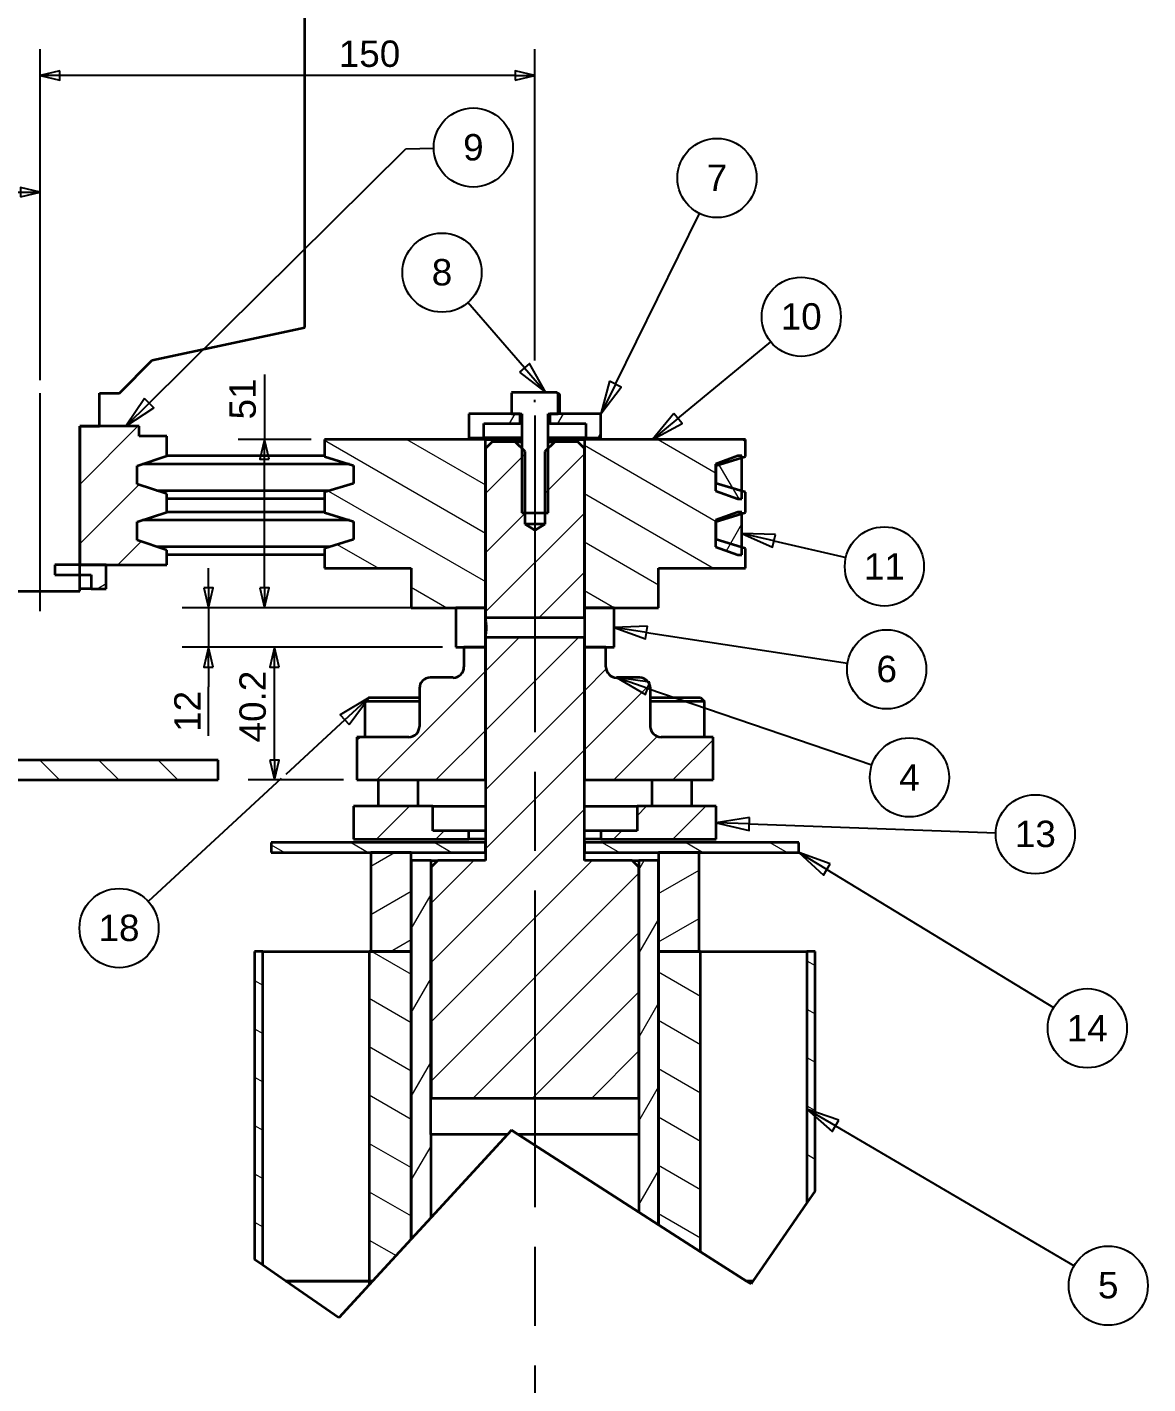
# Paper-space layout 'Brush Roller' of a CAD drawing. Header units: millimetres. Extents: x -9 to 421, y -10 to 297.
# Drawn here: x 172.2 to 257.2, y 138.4 to 241.3 of the extents above; entities that cross this region are included whole.
import ezdxf

# ---------------------------------------------------------------- set-up
doc = ezdxf.new("R2010")
doc.units = ezdxf.units.MM
doc.linetypes.add('ACAD_ISO08W100', pattern=[36, 24, -3, 6, -3])
for name, color, linetype, lineweight in [('Break Lines', 255, 'Continuous', 50), ('Centerline', 255, 'ACAD_ISO08W100', 25), ('Dimensions', 5, 'Continuous', 25), ('Hatch', 7, 'Continuous', 25), ('Leader Lines', 5, 'Continuous', 25), ('Visible Edges', 255, 'Continuous', 50)]:
    doc.layers.add(name, color=color, linetype=linetype, lineweight=lineweight)
doc.styles.add('Text Style29', font='ARIAL.TTF')
doc.styles.add('Text Style5', font='ARIAL.TTF')
pattern_1 = [(225, (-4.1455, -5.1767), (2.245064, -2.245064), [])]
pattern_2 = [(150, (-4.1455, -5.1767), (-1.5875, -2.74963), [])]
pattern_3 = [(210, (-4.1455, -5.1767), (1.5875, -2.74963), [])]
pattern_4 = [(240, (-4.1455, -5.1767), (2.74963, -1.5875), [])]

# ---------------------------------------------------------------- blocks, each defined once
blk = doc.blocks.new('2dTransSymbol1')
at = {"color": 179}
for points in [[(195.46, 197.94), (195.11, 199.44), (194.76, 197.94), (195.46, 197.94)], [(194.76, 190.89), (195.11, 189.39), (195.46, 190.89), (194.76, 190.89)]]:
    blk.add_solid(points, dxfattribs=at)
at = {"layer": 'Dimensions', "color": 179, "linetype": 'Continuous', "lineweight": 25, "true_color": 0x262659}
for p, q in [((207.85, 199.44), (193.11, 199.44)), ((195.11, 199.44), (194.76, 197.94)), ((195.11, 197.94), (195.11, 199.44)), ((195.46, 197.94), (195.11, 199.44)), ((194.76, 197.94), (195.46, 197.94)), ((195.11, 190.89), (195.11, 197.94)), ((194.76, 190.89), (195.11, 189.39)), ((195.46, 190.89), (194.76, 190.89)), ((195.11, 190.89), (195.11, 189.39)), ((195.11, 189.39), (195.46, 190.89)), ((200.35, 189.39), (193.11, 189.39))]:
    blk.add_line(p, q, dxfattribs=at)
for points in [[(195.46, 197.94), (195.11, 199.44), (194.76, 197.94), (195.46, 197.94)], [(194.76, 190.89), (195.11, 189.39), (195.46, 190.89), (194.76, 190.89)]]:
    blk.add_lwpolyline(points, dxfattribs=at)
at = {"layer": 'Dimensions', "color": 18, "linetype": 'Continuous', "lineweight": 25, "true_color": 0x000000, "insert": (194.48, 192.23), "char_height": 2, "attachment_point": 7, "rotation": 90, "style": 'Text Style5'}
blk.add_mtext('40.2', dxfattribs=at)
blk = doc.blocks.new('2dTransSymbol2')
at = {"color": 179}
for points in [[(189.76, 203.94), (190.11, 202.44), (190.46, 203.94), (189.76, 203.94)], [(190.46, 197.94), (190.11, 199.44), (189.76, 197.94), (190.46, 197.94)]]:
    blk.add_solid(points, dxfattribs=at)
at = {"layer": 'Dimensions', "color": 179, "linetype": 'Continuous', "lineweight": 25, "true_color": 0x262659}
for p, q in [((190.11, 203.94), (190.11, 205.44)), ((189.76, 203.94), (190.11, 202.44)), ((190.46, 203.94), (189.76, 203.94)), ((190.11, 203.94), (190.11, 202.44)), ((190.11, 202.44), (190.46, 203.94)), ((207.85, 202.44), (188.11, 202.44)), ((190.11, 202.44), (190.11, 199.44)), ((207.85, 199.44), (188.11, 199.44)), ((190.11, 199.44), (189.76, 197.94)), ((190.11, 197.94), (190.11, 199.44)), ((190.46, 197.94), (190.11, 199.44)), ((189.76, 197.94), (190.46, 197.94)), ((190.11, 197.94), (190.11, 196.44)), ((190.11, 192.73), (190.11, 196.44))]:
    blk.add_line(p, q, dxfattribs=at)
for points in [[(189.76, 203.94), (190.11, 202.44), (190.46, 203.94), (189.76, 203.94)], [(190.46, 197.94), (190.11, 199.44), (189.76, 197.94), (190.46, 197.94)]]:
    blk.add_lwpolyline(points, dxfattribs=at)
at = {"layer": 'Dimensions', "color": 18, "linetype": 'Continuous', "lineweight": 25, "true_color": 0x000000, "insert": (189.51, 193.03), "char_height": 2, "attachment_point": 7, "rotation": 90, "style": 'Text Style5'}
blk.add_mtext('12', dxfattribs=at)
blk = doc.blocks.new('2dTransSymbol3')
at = {"color": 179}
for points in [[(194.7, 213.69), (194.35, 215.19), (194, 213.69), (194.7, 213.69)], [(194, 203.94), (194.35, 202.44), (194.7, 203.94), (194, 203.94)]]:
    blk.add_solid(points, dxfattribs=at)
at = {"layer": 'Dimensions', "color": 179, "linetype": 'Continuous', "lineweight": 25, "true_color": 0x262659}
for p, q in [((194.35, 220.12), (194.35, 215.19)), ((197.89, 215.19), (192.35, 215.19)), ((194.35, 215.19), (194, 213.69)), ((194.35, 213.69), (194.35, 215.19)), ((194.7, 213.69), (194.35, 215.19)), ((194, 213.69), (194.7, 213.69)), ((194.35, 203.94), (194.35, 213.69)), ((194, 203.94), (194.35, 202.44)), ((194.7, 203.94), (194, 203.94)), ((194.35, 203.94), (194.35, 202.44)), ((194.35, 202.44), (194.7, 203.94)), ((204.47, 202.44), (192.35, 202.44))]:
    blk.add_line(p, q, dxfattribs=at)
for points in [[(194.7, 213.69), (194.35, 215.19), (194, 213.69), (194.7, 213.69)], [(194, 203.94), (194.35, 202.44), (194.7, 203.94), (194, 203.94)]]:
    blk.add_lwpolyline(points, dxfattribs=at)
at = {"layer": 'Dimensions', "color": 18, "linetype": 'Continuous', "lineweight": 25, "true_color": 0x000000, "insert": (193.72, 216.71), "char_height": 2, "attachment_point": 7, "rotation": 90, "style": 'Text Style5'}
blk.add_mtext('51', dxfattribs=at)
blk = doc.blocks.new('2dCenterLine1')
at = {"layer": 'Centerline', "lineweight": 25}
blk.add_line((177.35, 202.19), (177.35, 218.69), dxfattribs=at)
blk = doc.blocks.new('2dTransSymbol7')
at = {"color": 179}
for points in [[(156.35, 234.28), (154.85, 233.93), (156.35, 233.58), (156.35, 234.28)], [(175.85, 233.58), (177.35, 233.93), (175.85, 234.28), (175.85, 233.58)]]:
    blk.add_solid(points, dxfattribs=at)
at = {"layer": 'Dimensions', "color": 179, "linetype": 'Continuous', "lineweight": 25, "true_color": 0x262659}
for p, q in [((177.35, 219.69), (177.35, 235.93)), ((156.35, 234.28), (154.85, 233.93)), ((156.35, 233.93), (154.85, 233.93)), ((154.85, 233.93), (156.35, 233.58)), ((156.35, 233.58), (156.35, 234.28)), ((156.35, 233.93), (175.85, 233.93)), ((177.35, 233.93), (175.85, 234.28)), ((175.85, 234.28), (175.85, 233.58)), ((175.85, 233.93), (177.35, 233.93)), ((175.85, 233.58), (177.35, 233.93))]:
    blk.add_line(p, q, dxfattribs=at)
for points in [[(156.35, 234.28), (154.85, 233.93), (156.35, 233.58), (156.35, 234.28)], [(175.85, 233.58), (177.35, 233.93), (175.85, 234.28), (175.85, 233.58)]]:
    blk.add_lwpolyline(points, dxfattribs=at)
at = {"layer": 'Dimensions', "linetype": 'Continuous', "lineweight": 25, "insert": (167.59, 234.56), "char_height": 2, "attachment_point": 7, "style": 'Text Style5'}
blk.add_mtext('90', dxfattribs=at)
blk = doc.blocks.new('2dCenterLine2')
at = {"layer": 'Centerline', "lineweight": 25}
blk.add_line((214.85, 217.01), (214.85, 52.09), dxfattribs=at)
blk = doc.blocks.new('2dTransSymbol8')
at = {"color": 179}
for points in [[(178.85, 243.12), (177.35, 242.77), (178.85, 242.42), (178.85, 243.12)], [(213.35, 242.42), (214.85, 242.77), (213.35, 243.12), (213.35, 242.42)]]:
    blk.add_solid(points, dxfattribs=at)
at = {"layer": 'Dimensions', "color": 179, "linetype": 'Continuous', "lineweight": 25, "true_color": 0x262659}
for p, q in [((177.35, 219.69), (177.35, 244.77)), ((214.85, 221.18), (214.85, 244.77)), ((178.85, 243.12), (177.35, 242.77)), ((178.85, 242.77), (177.35, 242.77)), ((177.35, 242.77), (178.85, 242.42)), ((178.85, 242.42), (178.85, 243.12)), ((213.35, 242.77), (178.85, 242.77)), ((214.85, 242.77), (213.35, 243.12)), ((213.35, 243.12), (213.35, 242.42)), ((213.35, 242.77), (214.85, 242.77)), ((213.35, 242.42), (214.85, 242.77)), ((214.85, 218.01), (214.85, 218.19))]:
    blk.add_line(p, q, dxfattribs=at)
for points in [[(178.85, 243.12), (177.35, 242.77), (178.85, 242.42), (178.85, 243.12)], [(213.35, 242.42), (214.85, 242.77), (213.35, 243.12), (213.35, 242.42)]]:
    blk.add_lwpolyline(points, dxfattribs=at)
at = {"layer": 'Dimensions', "color": 18, "linetype": 'Continuous', "lineweight": 25, "true_color": 0x000000, "insert": (199.98, 243.4), "char_height": 2, "attachment_point": 7, "style": 'Text Style5'}
blk.add_mtext('150', dxfattribs=at)
blk = doc.blocks.new('2dTransSymbol16')
at = {"color": 179}
blk.add_solid([(185.26, 218.3), (183.83, 216.19), (185.96, 217.59), (185.26, 218.3)], dxfattribs=at)
at = {"layer": 'Leader Lines', "color": 179, "linetype": 'Continuous', "lineweight": 25, "true_color": 0x262659}
for p, q in [((185.61, 217.95), (205.06, 237.22)), ((205.06, 237.22), (207.19, 237.26)), ((185.26, 218.3), (183.83, 216.19)), ((185.96, 217.59), (185.26, 218.3)), ((185.61, 217.95), (183.83, 216.19)), ((183.83, 216.19), (185.96, 217.59))]:
    blk.add_line(p, q, dxfattribs=at)
blk.add_lwpolyline([(185.26, 218.3), (183.83, 216.19), (185.96, 217.59), (185.26, 218.3)], dxfattribs=at)
blk.add_circle((210.18, 237.32), 3, dxfattribs=at)
at = {"layer": 'Leader Lines', "color": 18, "linetype": 'Continuous', "lineweight": 25, "true_color": 0x000000, "insert": (209.41, 236.31), "char_height": 2, "attachment_point": 7, "style": 'Text Style29'}
blk.add_mtext('9', dxfattribs=at)
blk = doc.blocks.new('2dTransSymbol17')
at = {"color": 179}
blk.add_solid([(220.5, 219.6), (219.85, 217.14), (221.4, 219.16), (220.5, 219.6)], dxfattribs=at)
at = {"layer": 'Leader Lines', "color": 179, "linetype": 'Continuous', "lineweight": 25, "true_color": 0x262659}
for p, q in [((220.95, 219.38), (227.33, 232.33)), ((220.5, 219.6), (219.85, 217.14)), ((220.95, 219.38), (219.85, 217.14)), ((219.85, 217.14), (221.4, 219.16)), ((221.4, 219.16), (220.5, 219.6))]:
    blk.add_line(p, q, dxfattribs=at)
blk.add_lwpolyline([(220.5, 219.6), (219.85, 217.14), (221.4, 219.16), (220.5, 219.6)], dxfattribs=at)
blk.add_circle((228.65, 235.01), 3, dxfattribs=at)
at = {"layer": 'Leader Lines', "color": 18, "linetype": 'Continuous', "lineweight": 25, "true_color": 0x000000, "insert": (227.88, 234.03), "char_height": 2, "attachment_point": 7, "style": 'Text Style29'}
blk.add_mtext('7', dxfattribs=at)
blk = doc.blocks.new('2dTransSymbol18')
at = {"color": 179}
blk.add_solid([(225.38, 217.17), (223.77, 215.19), (226.01, 216.39), (225.38, 217.17)], dxfattribs=at)
at = {"layer": 'Leader Lines', "color": 179, "linetype": 'Continuous', "lineweight": 25, "true_color": 0x262659}
for p, q in [((225.69, 216.78), (232.72, 222.58)), ((225.38, 217.17), (223.77, 215.19)), ((226.01, 216.39), (225.38, 217.17)), ((225.69, 216.78), (223.77, 215.19)), ((223.77, 215.19), (226.01, 216.39))]:
    blk.add_line(p, q, dxfattribs=at)
blk.add_lwpolyline([(225.38, 217.17), (223.77, 215.19), (226.01, 216.39), (225.38, 217.17)], dxfattribs=at)
blk.add_circle((235.04, 224.49), 3, dxfattribs=at)
at = {"layer": 'Leader Lines', "linetype": 'Continuous', "lineweight": 25, "insert": (233.48, 223.49), "char_height": 2, "attachment_point": 7, "style": 'Text Style29'}
blk.add_mtext('10', dxfattribs=at)
blk = doc.blocks.new('2dTransSymbol19')
at = {"color": 179}
blk.add_solid([(213.68, 220.3), (215.69, 218.74), (214.44, 220.96), (213.68, 220.3)], dxfattribs=at)
at = {"layer": 'Leader Lines', "color": 179, "linetype": 'Continuous', "lineweight": 25, "true_color": 0x262659}
for p, q in [((214.06, 220.63), (209.77, 225.58)), ((214.44, 220.96), (213.68, 220.3)), ((213.68, 220.3), (215.69, 218.74)), ((214.06, 220.63), (215.69, 218.74)), ((215.69, 218.74), (214.44, 220.96))]:
    blk.add_line(p, q, dxfattribs=at)
blk.add_lwpolyline([(213.68, 220.3), (215.69, 218.74), (214.44, 220.96), (213.68, 220.3)], dxfattribs=at)
blk.add_circle((207.81, 227.84), 3, dxfattribs=at)
at = {"layer": 'Leader Lines', "linetype": 'Continuous', "lineweight": 25, "insert": (207.03, 226.84), "char_height": 2, "attachment_point": 7, "style": 'Text Style29'}
blk.add_mtext('8', dxfattribs=at)
blk = doc.blocks.new('2dTransSymbol20')
at = {"color": 179}
blk.add_solid([(233.08, 207.99), (230.53, 208.06), (232.86, 207.02), (233.08, 207.99)], dxfattribs=at)
at = {"layer": 'Leader Lines', "color": 179, "linetype": 'Continuous', "lineweight": 25, "true_color": 0x262659}
for p, q in [((232.97, 207.5), (230.53, 208.06)), ((233.08, 207.99), (230.53, 208.06)), ((230.53, 208.06), (232.86, 207.02)), ((232.86, 207.02), (233.08, 207.99)), ((232.97, 207.5), (238.43, 206.25))]:
    blk.add_line(p, q, dxfattribs=at)
blk.add_lwpolyline([(233.08, 207.99), (230.53, 208.06), (232.86, 207.02), (233.08, 207.99)], dxfattribs=at)
blk.add_circle((241.34, 205.57), 3, dxfattribs=at)
at = {"layer": 'Leader Lines', "linetype": 'Continuous', "lineweight": 25, "insert": (239.79, 204.57), "char_height": 2, "attachment_point": 7, "style": 'Text Style29'}
blk.add_mtext('11', dxfattribs=at)
blk = doc.blocks.new('2dTransSymbol21')
at = {"color": 179}
blk.add_solid([(223.56, 196.81), (221.03, 197.14), (223.24, 195.86), (223.56, 196.81)], dxfattribs=at)
at = {"layer": 'Leader Lines', "color": 179, "linetype": 'Continuous', "lineweight": 25, "true_color": 0x262659}
for p, q in [((223.4, 196.33), (221.03, 197.14)), ((223.56, 196.81), (221.03, 197.14)), ((221.03, 197.14), (223.24, 195.86)), ((223.24, 195.86), (223.56, 196.81)), ((223.4, 196.33), (240.4, 190.54))]:
    blk.add_line(p, q, dxfattribs=at)
blk.add_lwpolyline([(223.56, 196.81), (221.03, 197.14), (223.24, 195.86), (223.56, 196.81)], dxfattribs=at)
blk.add_circle((243.24, 189.58), 3, dxfattribs=at)
at = {"layer": 'Leader Lines', "color": 18, "linetype": 'Continuous', "lineweight": 25, "true_color": 0x000000, "insert": (242.46, 188.58), "char_height": 2, "attachment_point": 7, "style": 'Text Style29'}
blk.add_mtext('4', dxfattribs=at)
blk = doc.blocks.new('2dTransSymbol22')
at = {"color": 179}
blk.add_solid([(200.78, 193.58), (202.28, 195.64), (200.1, 194.31), (200.78, 193.58)], dxfattribs=at)
at = {"layer": 'Leader Lines', "color": 179, "linetype": 'Continuous', "lineweight": 25, "true_color": 0x262659}
for p, q in [((202.28, 195.64), (200.1, 194.31)), ((200.44, 193.94), (202.28, 195.64)), ((200.78, 193.58), (202.28, 195.64)), ((200.44, 193.94), (195.96, 189.81)), ((200.1, 194.31), (200.78, 193.58)), ((195.61, 189.49), (185.53, 180.18))]:
    blk.add_line(p, q, dxfattribs=at)
blk.add_lwpolyline([(200.78, 193.58), (202.28, 195.64), (200.1, 194.31), (200.78, 193.58)], dxfattribs=at)
blk.add_circle((183.33, 178.16), 3, dxfattribs=at)
at = {"layer": 'Leader Lines', "color": 18, "linetype": 'Continuous', "lineweight": 25, "true_color": 0x000000, "insert": (181.77, 177.15), "char_height": 2, "attachment_point": 7, "style": 'Text Style29'}
blk.add_mtext('18', dxfattribs=at)
blk = doc.blocks.new('2dTransSymbol23')
at = {"color": 179}
blk.add_solid([(231.11, 186.55), (228.6, 186.14), (231.08, 185.55), (231.11, 186.55)], dxfattribs=at)
at = {"layer": 'Leader Lines', "color": 179, "linetype": 'Continuous', "lineweight": 25, "true_color": 0x262659}
for p, q in [((231.11, 186.55), (228.6, 186.14)), ((231.09, 186.05), (228.6, 186.14)), ((228.6, 186.14), (231.08, 185.55)), ((231.08, 185.55), (231.11, 186.55)), ((231.09, 186.05), (249.79, 185.38))]:
    blk.add_line(p, q, dxfattribs=at)
blk.add_lwpolyline([(231.11, 186.55), (228.6, 186.14), (231.08, 185.55), (231.11, 186.55)], dxfattribs=at)
blk.add_circle((252.78, 185.27), 3, dxfattribs=at)
at = {"layer": 'Leader Lines', "linetype": 'Continuous', "lineweight": 25, "insert": (251.23, 184.27), "char_height": 2, "attachment_point": 7, "style": 'Text Style29'}
blk.add_mtext('13', dxfattribs=at)
blk = doc.blocks.new('2dTransSymbol24')
at = {"color": 179}
blk.add_solid([(237.24, 183.02), (234.85, 183.89), (236.72, 182.16), (237.24, 183.02)], dxfattribs=at)
at = {"layer": 'Leader Lines', "color": 179, "linetype": 'Continuous', "lineweight": 25, "true_color": 0x262659}
for p, q in [((236.98, 182.59), (234.85, 183.89)), ((237.24, 183.02), (234.85, 183.89)), ((234.85, 183.89), (236.72, 182.16)), ((236.72, 182.16), (237.24, 183.02)), ((236.98, 182.59), (254.16, 172.13))]:
    blk.add_line(p, q, dxfattribs=at)
blk.add_lwpolyline([(237.24, 183.02), (234.85, 183.89), (236.72, 182.16), (237.24, 183.02)], dxfattribs=at)
blk.add_circle((256.72, 170.57), 3, dxfattribs=at)
at = {"layer": 'Leader Lines', "color": 18, "linetype": 'Continuous', "lineweight": 25, "true_color": 0x000000, "insert": (255.16, 169.57), "char_height": 2, "attachment_point": 7, "style": 'Text Style29'}
blk.add_mtext('14', dxfattribs=at)
blk = doc.blocks.new('2dTransSymbol25')
at = {"color": 179}
blk.add_solid([(237.88, 163.61), (235.47, 164.44), (237.37, 162.75), (237.88, 163.61)], dxfattribs=at)
at = {"layer": 'Leader Lines', "color": 179, "linetype": 'Continuous', "lineweight": 25, "true_color": 0x262659}
for p, q in [((237.63, 163.18), (235.47, 164.44)), ((237.88, 163.61), (235.47, 164.44)), ((235.47, 164.44), (237.37, 162.75)), ((237.37, 162.75), (237.88, 163.61)), ((237.63, 163.18), (255.72, 152.57))]:
    blk.add_line(p, q, dxfattribs=at)
blk.add_lwpolyline([(237.88, 163.61), (235.47, 164.44), (237.37, 162.75), (237.88, 163.61)], dxfattribs=at)
blk.add_circle((258.31, 151.06), 3, dxfattribs=at)
at = {"layer": 'Leader Lines', "linetype": 'Continuous', "lineweight": 25, "insert": (257.53, 150.07), "char_height": 2, "attachment_point": 7, "style": 'Text Style29'}
blk.add_mtext('5', dxfattribs=at)
blk = doc.blocks.new('2dTransSymbol33')
at = {"color": 179}
blk.add_solid([(223.39, 201.05), (220.85, 200.94), (223.24, 200.07), (223.39, 201.05)], dxfattribs=at)
at = {"layer": 'Leader Lines', "color": 179, "linetype": 'Continuous', "lineweight": 25, "true_color": 0x262659}
for p, q in [((223.39, 201.05), (220.85, 200.94)), ((223.32, 200.56), (220.85, 200.94)), ((220.85, 200.94), (223.24, 200.07)), ((223.24, 200.07), (223.39, 201.05)), ((223.32, 200.56), (238.55, 198.23))]:
    blk.add_line(p, q, dxfattribs=at)
blk.add_lwpolyline([(223.39, 201.05), (220.85, 200.94), (223.24, 200.07), (223.39, 201.05)], dxfattribs=at)
blk.add_circle((241.51, 197.77), 3, dxfattribs=at)
at = {"layer": 'Leader Lines', "linetype": 'Continuous', "lineweight": 25, "insert": (240.74, 196.77), "char_height": 2, "attachment_point": 7, "style": 'Text Style29'}
blk.add_mtext('6', dxfattribs=at)

psp = doc.layouts.new('Brush Roller')

# ---------------------------------------------------------------- hatches: boundary and pattern name
at = {"layer": 'Hatch', "linetype": 'Continuous', "lineweight": 9, "true_color": 0x1e1e47}
h = psp.add_hatch(dxfattribs=at)
h.set_pattern_fill('ANSI31', color=179, scale=25.4, angle=90, style=0)
h.set_pattern_definition([(135, (-4.1455, -5.1767), (-2.245064, -2.245064), [])])
h.paths.add_polyline_path([(152.2, 185.71), (151.63, 185.83), (151.14, 186.15), (150.81, 186.64), (150.7, 187.21), (150.7, 256.71), (149.2, 256.71), (149.2, 187.21), (149.35, 186.28), (149.77, 185.45), (150.44, 184.78), (151.27, 184.36), (152.2, 184.21), (186.7, 184.21), (186.7, 185.71)])
h = psp.add_hatch(dxfattribs=at)
h.set_pattern_fill('ANSI31', color=179, scale=25.4, angle=195, style=0)
h.set_pattern_definition(pattern_4)
h.paths.add_polyline_path([(206.82, 210.14), (206.82, 211.21), (209.57, 211.21), (209.57, 211.96), (205.7, 211.96), (205.7, 210.14)])
h = psp.add_hatch(dxfattribs=at)
h.set_pattern_fill('ANSI31', color=179, scale=25.4, angle=195, style=0)
h.set_pattern_definition(pattern_4)
h.paths.add_polyline_path([(214.57, 211.21), (214.57, 210.14), (215.7, 210.14), (215.7, 211.96), (211.82, 211.96), (211.82, 211.21)])
h = psp.add_hatch(dxfattribs=at)
h.set_pattern_fill('ANSI31', color=179, scale=25.4, angle=180, style=0)
h.set_pattern_definition(pattern_1)
h.paths.add_polyline_path([(180.54, 206.63), (180.54, 208.01), (182.8, 208.76), (182.8, 210.26), (180.7, 210.26), (180.7, 211.01), (176.2, 211.01), (176.2, 200.51), (182.8, 200.51), (182.8, 201.63), (180.54, 202.38), (180.54, 203.76), (182.8, 204.51), (182.8, 205.88)])
h = psp.add_hatch(dxfattribs=at)
h.set_pattern_fill('ANSI31', color=179, scale=25.4, angle=105, style=0)
h.set_pattern_definition(pattern_2)
h.paths.add_polyline_path([(201.32, 200.26), (201.32, 197.26), (206.95, 197.26), (206.95, 210.01), (194.75, 210.01), (194.75, 208.73), (196.95, 208.05), (196.95, 206.68), (194.75, 206.01), (194.75, 204.48), (196.95, 203.8), (196.95, 202.43), (194.75, 201.76), (194.75, 200.26)])
h = psp.add_hatch(dxfattribs=at)
h.set_pattern_fill('ANSI31', color=179, scale=25.4, angle=180, style=0)
h.set_pattern_definition(pattern_1)
h.paths.add_polyline_path([(214.45, 209.34), (213.95, 209.84), (212.2, 209.84), (211.45, 209.09), (211.45, 203.59), (210.71, 203.14), (210.7, 203.14), (210.7, 203.14), (210.7, 203.14), (210.7, 203.14), (210.7, 203.14), (210.7, 203.14), (210.7, 203.14), (210.7, 203.14), (210.7, 203.14), (210.7, 203.14), (210.7, 203.14), (210.7, 203.14), (210.7, 203.14), (210.7, 203.14), (210.7, 203.14), (210.7, 203.14), (210.7, 203.14), (210.7, 203.14), (210.7, 203.14), (210.7, 203.14), (210.7, 203.14), (210.69, 203.14), (209.95, 203.59), (209.95, 209.09), (209.2, 209.84), (207.45, 209.84), (206.95, 209.34), (206.95, 196.51), (214.45, 196.51)])
h = psp.add_hatch(dxfattribs=at)
h.set_pattern_fill('ANSI31', color=179, scale=25.4, angle=105, style=0)
h.set_pattern_definition(pattern_2)
h.paths.add_polyline_path([(220.07, 197.26), (220.07, 200.26), (226.65, 200.26), (226.65, 201.76), (224.45, 202.43), (224.45, 203.8), (226.65, 204.48), (226.65, 206.01), (224.45, 206.68), (224.45, 208.05), (226.65, 208.73), (226.65, 210.01), (214.45, 210.01), (214.45, 197.26)])
h = psp.add_hatch(dxfattribs=at)
h.set_pattern_fill('ANSI31', color=179, scale=25.4, angle=75, style=0)
h.set_pattern_definition([(120, (-4.1455, -5.1767), (-2.74963, -1.5875), [])])
h.paths.add_polyline_path([(226.39, 205.51), (226.39, 208.76), (226.07, 208.76), (224.39, 208.15), (224.39, 206.13), (226.07, 205.51)])
h = psp.add_hatch(dxfattribs=at)
h.set_pattern_fill('ANSI31', color=179, scale=25.4, angle=165, style=0)
h.set_pattern_definition([(210, (0, 0), (1.5875, -2.74963), [])])
h.paths.add_polyline_path([(173.47, 203.86), (173.47, 204.94), (176.22, 204.94), (176.22, 205.69), (172.35, 205.69), (172.35, 203.86)])
h = psp.add_hatch(dxfattribs=at)
h.set_pattern_fill('ANSI31', color=179, scale=25.4, angle=195, style=0)
h.set_pattern_definition(pattern_4)
h.paths.add_polyline_path([(226.39, 201.26), (226.39, 204.51), (226.07, 204.51), (224.39, 203.9), (224.39, 201.88), (226.07, 201.26)])
h = psp.add_hatch(dxfattribs=at)
h.set_pattern_fill('ANSI31', color=179, scale=25.4, angle=165, style=0)
h.set_pattern_definition(pattern_3)
h.paths.add_polyline_path([(177.07, 199.76), (177.07, 198.69), (178.2, 198.69), (178.2, 200.51), (174.32, 200.51), (174.32, 199.76)])
h = psp.add_hatch(dxfattribs=at)
h.set_pattern_fill('ANSI31', color=179, scale=25.4, angle=180, style=0)
h.set_pattern_definition(pattern_1)
h.paths.add_polyline_path([(218.58, 177.59), (218.08, 178.09), (214.45, 178.09), (214.45, 195.01), (206.95, 195.01), (206.95, 178.09), (203.33, 178.09), (202.83, 177.59), (202.83, 160.09), (218.58, 160.09)])
h = psp.add_hatch(dxfattribs=at)
h.set_pattern_fill('ANSI31', color=179, scale=25.4, angle=180, style=0)
h.set_pattern_definition(pattern_1)
h.paths.add_polyline_path([(205.32, 192.77), (205.22, 192.37), (204.92, 192.07), (204.51, 191.96), (202.76, 191.96), (202.36, 191.85), (202.06, 191.56), (201.95, 191.15), (201.95, 188.27), (201.84, 187.87), (201.54, 187.57), (201.14, 187.46), (197.2, 187.46), (197.2, 184.21), (206.95, 184.21), (206.95, 194.26), (205.32, 194.26)])
h = psp.add_hatch(dxfattribs=at)
h.set_pattern_fill('ANSI31', color=179, scale=25.4, angle=180, style=0)
h.set_pattern_definition(pattern_1)
h.paths.add_polyline_path([(216.89, 191.96), (216.48, 192.07), (216.18, 192.37), (216.07, 192.77), (216.07, 194.26), (214.45, 194.26), (214.45, 184.21), (224.2, 184.21), (224.2, 187.46), (220.26, 187.46), (219.86, 187.57), (219.56, 187.87), (219.45, 188.27), (219.45, 191.15), (219.34, 191.56), (219.04, 191.85), (218.64, 191.96)])
h = psp.add_hatch(dxfattribs=at)
h.set_pattern_fill('ANSI31', color=179, scale=25.4, angle=180, style=0)
h.set_pattern_definition(pattern_1)
h.paths.add_polyline_path([(202.95, 182.21), (196.95, 182.21), (196.95, 179.71), (205.7, 179.71), (205.7, 180.34), (202.95, 180.34)])
h = psp.add_hatch(dxfattribs=at)
h.set_pattern_fill('ANSI31', color=179, scale=25.4, angle=180, style=0)
h.set_pattern_definition(pattern_1)
h.paths.add_polyline_path([(224.45, 182.21), (218.45, 182.21), (218.45, 180.34), (215.7, 180.34), (215.7, 179.71), (224.45, 179.71)])
h = psp.add_hatch(dxfattribs=at)
h.set_pattern_fill('ANSI31', color=179, scale=25.4, angle=105, style=0)
h.set_pattern_definition(pattern_2)
h.paths.add_polyline_path([(206.95, 178.71), (206.95, 179.46), (190.7, 179.46), (190.7, 178.71)])
h = psp.add_hatch(dxfattribs=at)
h.set_pattern_fill('ANSI31', color=179, scale=25.4, angle=105, style=0)
h.set_pattern_definition(pattern_2)
h.paths.add_polyline_path([(214.45, 179.46), (214.45, 178.71), (230.7, 178.71), (230.7, 179.46)])
h = psp.add_hatch(dxfattribs=at)
h.set_pattern_fill('ANSI31', color=179, scale=25.4, angle=165, style=0)
h.set_pattern_definition(pattern_3)
h.paths.add_polyline_path([(201.32, 171.21), (201.32, 178.71), (198.26, 178.71), (198.26, 171.21)])
h = psp.add_hatch(dxfattribs=at)
h.set_pattern_fill('ANSI31', color=179, scale=25.4, angle=195, style=0)
h.set_pattern_definition(pattern_4)
h.paths.add_polyline_path([(201.33, 149.41), (202.83, 151.04), (202.83, 157.34), (202.82, 157.34), (202.82, 175.34), (202.83, 175.34), (202.83, 178.09), (201.33, 178.09)])
h = psp.add_hatch(dxfattribs=at)
h.set_pattern_fill('ANSI31', color=179, scale=25.4, angle=195, style=0)
h.set_pattern_definition(pattern_4)
h.paths.add_polyline_path([(218.58, 151.46), (220.08, 150.5), (220.08, 178.09), (218.58, 178.09), (218.58, 175.34), (218.58, 175.34), (218.58, 157.34), (218.58, 157.34)])
h = psp.add_hatch(dxfattribs=at)
h.set_pattern_fill('ANSI31', color=179, scale=25.4, angle=165, style=0)
h.set_pattern_definition(pattern_3)
h.paths.add_polyline_path([(220.07, 178.71), (220.07, 171.21), (223.14, 171.21), (223.14, 178.71)])
h = psp.add_hatch(dxfattribs=at)
h.set_pattern_fill('ANSI31', color=179, scale=25.4, angle=105, style=0)
h.set_pattern_definition(pattern_2)
h.paths.add_polyline_path([(189.45, 147.86), (190.07, 147.43), (190.07, 171.21), (189.45, 171.21)])
h = psp.add_hatch(dxfattribs=at)
h.set_pattern_fill('ANSI31', color=179, scale=25.4, angle=105, style=0)
h.set_pattern_definition(pattern_2)
h.paths.add_polyline_path([(198.39, 146.21), (201.32, 149.4), (201.32, 171.21), (198.14, 171.21), (198.14, 146.21)])
h = psp.add_hatch(dxfattribs=at)
h.set_pattern_fill('ANSI31', color=179, scale=25.4, angle=105, style=0)
h.set_pattern_definition(pattern_2)
h.paths.add_polyline_path([(220.07, 150.5), (223.26, 148.45), (223.26, 171.21), (220.07, 171.21)])
h = psp.add_hatch(dxfattribs=at)
h.set_pattern_fill('ANSI31', color=179, scale=25.4, angle=105, style=0)
h.set_pattern_definition(pattern_2)
h.paths.add_polyline_path([(231.32, 152.16), (231.95, 153.07), (231.95, 171.21), (231.32, 171.21)])

# ---------------------------------------------------------------- linework, layer by layer
at = {"layer": 'Break Lines', "color": 179, "linetype": 'Continuous', "lineweight": 35, "true_color": 0x262659}
for p, q in [((208.62, 157.34), (202.83, 151.04)), ((208.92, 157.66), (208.62, 157.34)), ((209.43, 157.34), (208.92, 157.66)), ((218.58, 151.46), (209.43, 157.34)), ((231.95, 153.07), (231.32, 152.16)), ((220.08, 150.5), (218.58, 151.46)), ((231.32, 152.16), (227.22, 146.21)), ((202.83, 151.04), (201.33, 149.41)), ((223.26, 148.45), (220.07, 150.5)), ((201.32, 149.4), (198.39, 146.21)), ((201.33, 149.41), (201.32, 149.4)), ((226.75, 146.21), (223.26, 148.45)), ((190.07, 147.43), (189.45, 147.86)), ((191.83, 146.21), (190.07, 147.43)), ((195.84, 143.44), (191.83, 146.21)), ((198.39, 146.21), (198.14, 145.94)), ((227.08, 146.01), (226.75, 146.21)), ((227.22, 146.21), (227.08, 146.01)), ((198.14, 145.94), (195.84, 143.44))]:
    psp.add_line(p, q, dxfattribs=at).dxf.unprotected_set("ltscale", 0)
at = {"layer": 'Visible Edges', "color": 179, "linetype": 'Continuous', "lineweight": 35, "true_color": 0x262659}
for p, q in [((193.26, 218.51), (193.26, 259.01)), ((181.7, 216.01), (193.26, 218.51)), ((179.2, 213.51), (181.7, 216.01)), ((177.7, 213.51), (179.2, 213.51)), ((177.7, 211.01), (177.7, 213.51)), ((208.97, 213.56), (208.93, 213.54)), ((208.97, 213.56), (208.93, 213.54)), ((208.93, 213.54), (208.93, 211.96)), ((208.97, 213.56), (208.97, 213.56)), ((212.37, 213.56), (208.97, 213.56)), ((212.37, 213.56), (212.37, 213.56)), ((212.37, 213.56), (212.47, 213.5)), ((212.47, 213.5), (212.37, 213.56)), ((212.47, 211.96), (212.47, 213.5)), ((212.6, 211.96), (212.6, 213.37)), ((205.7, 211.96), (205.7, 210.14)), ((209.57, 211.96), (205.7, 211.96)), ((208.93, 211.96), (209.7, 211.96)), ((209.57, 211.21), (209.57, 211.96)), ((209.7, 211.96), (209.7, 204.46)), ((211.7, 204.46), (211.7, 211.96)), ((211.7, 211.96), (212.47, 211.96)), ((211.82, 211.96), (211.82, 211.21)), ((215.7, 211.96), (211.82, 211.96)), ((215.7, 210.14), (215.7, 211.96)), ((176.2, 211.01), (177.7, 211.01)), ((176.2, 198.51), (176.2, 211.01)), ((176.2, 211.01), (176.2, 200.51)), ((180.7, 211.01), (176.2, 211.01)), ((180.7, 210.26), (180.7, 211.01)), ((206.82, 211.21), (209.57, 211.21)), ((206.82, 210.14), (206.82, 211.21)), ((209.7, 211.21), (209.57, 211.21)), ((211.82, 211.21), (211.7, 211.21)), ((211.82, 211.21), (214.57, 211.21)), ((214.57, 211.21), (214.57, 210.14)), ((182.8, 210.26), (180.7, 210.26)), ((182.8, 208.76), (182.8, 210.26)), ((194.75, 210.01), (194.75, 208.73)), ((206.95, 210.01), (194.75, 210.01)), ((205.7, 210.14), (206.82, 210.14)), ((209.7, 210.14), (206.82, 210.14)), ((206.95, 210.01), (209.7, 210.01)), ((206.95, 197.26), (206.95, 210.01)), ((207.45, 209.84), (206.95, 209.34)), ((209.2, 209.84), (207.45, 209.84)), ((209.2, 209.84), (209.7, 209.84)), ((209.95, 209.09), (209.2, 209.84)), ((212.2, 209.84), (211.45, 209.09)), ((214.57, 210.14), (211.7, 210.14)), ((211.7, 210.01), (213.83, 210.01)), ((211.7, 209.84), (212.2, 209.84)), ((213.95, 209.84), (212.2, 209.84)), ((213.83, 209.84), (213.83, 210.01)), ((213.83, 210.01), (214.45, 210.01)), ((214.45, 209.34), (213.95, 209.84)), ((214.45, 210.01), (214.45, 209.34)), ((214.45, 210.01), (214.45, 210.01)), ((214.45, 210.01), (214.45, 197.26)), ((226.65, 210.01), (214.45, 210.01)), ((214.57, 210.14), (215.7, 210.14)), ((226.65, 208.73), (226.65, 210.01)), ((180.54, 208.01), (182.8, 208.76)), ((194.75, 208.76), (182.79, 208.76)), ((206.95, 209.34), (206.95, 196.51)), ((209.95, 203.59), (209.95, 209.09)), ((211.45, 209.09), (211.45, 203.59)), ((214.45, 196.51), (214.45, 209.34)), ((226.07, 208.76), (224.39, 208.15)), ((226.39, 208.76), (226.07, 208.76)), ((226.39, 205.51), (226.39, 208.76)), ((180.54, 206.63), (180.54, 208.01)), ((196.64, 208.15), (180.96, 208.15)), ((194.75, 208.73), (196.95, 208.05)), ((196.95, 208.05), (196.95, 206.68)), ((224.39, 208.15), (224.39, 206.13)), ((224.45, 208.05), (226.65, 208.73)), ((224.45, 206.68), (224.45, 208.05)), ((196.95, 206.68), (194.75, 206.01)), ((226.65, 206.01), (224.45, 206.68)), ((182.8, 205.88), (180.54, 206.63)), ((195.14, 206.13), (182.05, 206.13)), ((182.8, 204.51), (182.8, 205.88)), ((194.75, 206.01), (194.75, 204.48)), ((224.39, 206.13), (226.07, 205.51)), ((226.65, 204.48), (226.65, 206.01)), ((194.75, 205.51), (182.8, 205.51)), ((226.07, 205.51), (226.39, 205.51)), ((180.54, 203.76), (182.8, 204.51)), ((180.54, 202.38), (180.54, 203.76)), ((196.64, 203.9), (180.96, 203.9)), ((194.75, 204.51), (182.79, 204.51)), ((194.75, 204.48), (196.95, 203.8)), ((196.95, 203.8), (196.95, 202.43)), ((209.7, 204.46), (211.7, 204.46)), ((226.07, 204.51), (224.39, 203.9)), ((224.39, 203.9), (224.39, 201.88)), ((224.45, 203.8), (226.65, 204.48)), ((224.45, 202.43), (224.45, 203.8)), ((226.39, 204.51), (226.07, 204.51)), ((226.39, 201.26), (226.39, 204.51)), ((211.45, 203.59), (209.95, 203.59)), ((182.8, 201.63), (180.54, 202.38)), ((195.14, 201.88), (182.05, 201.88)), ((182.8, 200.51), (182.8, 201.63)), ((196.95, 202.43), (194.75, 201.76)), ((194.75, 201.76), (194.75, 200.26)), ((224.39, 201.88), (226.07, 201.26)), ((226.65, 201.76), (224.45, 202.43)), ((226.65, 200.26), (226.65, 201.76)), ((174.32, 200.51), (174.32, 199.76)), ((178.2, 200.51), (174.32, 200.51)), ((176.2, 200.51), (182.8, 200.51)), ((178.2, 198.69), (178.2, 200.51)), ((194.75, 201.26), (182.8, 201.26)), ((226.07, 201.26), (226.39, 201.26)), ((174.32, 199.76), (177.07, 199.76)), ((177.07, 199.76), (177.07, 198.69)), ((194.75, 200.26), (201.32, 200.26)), ((201.32, 200.26), (201.32, 197.26)), ((220.07, 200.26), (226.65, 200.26)), ((220.07, 197.26), (220.07, 200.26)), ((170.2, 198.51), (176.2, 198.51)), ((177.07, 198.69), (176.2, 198.69)), ((177.07, 198.69), (178.2, 198.69)), ((201.32, 197.26), (206.95, 197.26)), ((206.95, 197.26), (204.7, 197.26)), ((204.7, 197.26), (204.7, 194.26)), ((206.95, 197.26), (206.95, 197.26)), ((206.95, 197.26), (206.95, 197.26)), ((206.95, 194.26), (206.95, 197.26)), ((206.95, 196.51), (214.45, 196.51)), ((214.45, 197.26), (220.07, 197.26)), ((214.45, 197.26), (214.45, 194.26)), ((216.7, 197.26), (214.45, 197.26)), ((216.7, 194.26), (216.7, 197.26)), ((206.95, 195.01), (206.95, 178.09)), ((214.45, 195.01), (206.95, 195.01)), ((214.45, 178.09), (214.45, 195.01)), ((204.7, 194.26), (206.95, 194.26)), ((205.32, 194.26), (205.32, 192.77)), ((206.95, 194.26), (205.32, 194.26)), ((206.95, 194.26), (206.95, 194.26)), ((206.95, 194.26), (206.95, 194.26)), ((206.95, 184.21), (206.95, 194.26)), ((214.45, 194.26), (216.7, 194.26)), ((214.45, 194.26), (214.45, 184.21)), ((216.07, 194.26), (214.45, 194.26)), ((216.07, 192.77), (216.07, 194.26)), ((204.51, 191.96), (202.76, 191.96)), ((218.64, 191.96), (216.89, 191.96)), ((198.13, 190.46), (197.83, 190.16)), ((198.13, 190.46), (200.56, 190.46)), ((200.56, 190.46), (201.95, 190.46)), ((201.95, 191.15), (201.95, 188.27)), ((219.45, 188.27), (219.45, 191.15)), ((219.45, 190.46), (223.26, 190.46)), ((223.26, 190.46), (223.56, 190.16)), ((200.59, 190.16), (197.83, 190.16)), ((197.83, 187.46), (197.83, 190.16)), ((201.95, 190.16), (200.59, 190.16)), ((223.56, 190.16), (219.45, 190.16)), ((223.56, 187.46), (223.56, 190.16)), ((197.2, 187.46), (197.2, 184.21)), ((201.14, 187.46), (197.2, 187.46)), ((224.2, 187.46), (220.26, 187.46)), ((224.2, 184.21), (224.2, 187.46)), ((186.7, 185.71), (152.2, 185.71)), ((186.7, 184.21), (186.7, 185.71)), ((152.2, 184.21), (186.7, 184.21)), ((197.2, 184.21), (206.95, 184.21)), ((198.82, 184.21), (198.82, 182.21)), ((201.82, 184.21), (201.82, 182.21)), ((206.95, 184.21), (206.95, 184.21)), ((214.45, 184.21), (224.2, 184.21)), ((219.57, 184.21), (219.57, 182.21)), ((222.57, 184.21), (222.57, 182.21)), ((196.95, 182.21), (196.95, 179.71)), ((202.95, 182.21), (196.95, 182.21)), ((202.95, 182.21), (206.95, 182.21)), ((202.95, 180.34), (202.95, 182.21)), ((214.45, 182.21), (218.45, 182.21)), ((218.45, 182.21), (218.45, 180.34)), ((224.45, 182.21), (218.45, 182.21)), ((224.45, 179.71), (224.45, 182.21)), ((205.7, 180.34), (202.95, 180.34)), ((206.95, 180.34), (205.7, 180.34)), ((205.7, 179.71), (205.7, 180.34)), ((215.7, 180.34), (214.45, 180.34)), ((215.7, 180.34), (215.7, 179.71)), ((218.45, 180.34), (215.7, 180.34)), ((190.7, 179.46), (190.7, 178.71)), ((206.95, 179.46), (190.7, 179.46)), ((196.95, 179.71), (205.7, 179.71)), ((206.95, 179.71), (205.7, 179.71)), ((206.95, 179.46), (206.95, 179.46)), ((206.95, 178.71), (206.95, 179.46)), ((215.7, 179.71), (214.45, 179.71)), ((230.7, 179.46), (214.45, 179.46)), ((214.45, 179.46), (214.45, 178.71)), ((215.7, 179.71), (224.45, 179.71)), ((230.7, 178.71), (230.7, 179.46)), ((190.7, 178.71), (206.95, 178.71)), ((198.26, 178.71), (198.26, 171.21)), ((201.32, 178.71), (198.26, 178.71)), ((201.32, 171.21), (201.32, 178.71)), ((201.33, 178.09), (201.33, 149.41)), ((202.83, 178.09), (201.33, 178.09)), ((203.33, 178.09), (202.83, 177.59)), ((202.83, 178.09), (203.33, 178.09)), ((202.83, 175.34), (202.83, 178.09)), ((206.95, 178.09), (203.33, 178.09)), ((206.95, 178.71), (206.95, 178.71)), ((214.45, 178.71), (230.7, 178.71)), ((218.08, 178.09), (214.45, 178.09)), ((218.58, 177.59), (218.08, 178.09)), ((218.08, 178.09), (218.58, 178.09)), ((218.58, 178.09), (218.58, 175.34)), ((220.08, 178.09), (218.58, 178.09)), ((223.14, 178.71), (220.07, 178.71)), ((220.07, 178.71), (220.07, 171.21)), ((220.08, 150.5), (220.08, 178.09)), ((223.14, 171.21), (223.14, 178.71)), ((202.83, 177.59), (202.83, 160.09)), ((218.58, 160.09), (218.58, 177.59)), ((202.82, 175.34), (202.83, 175.34)), ((202.82, 157.34), (202.82, 175.34)), ((218.58, 175.34), (218.58, 175.34)), ((218.58, 175.34), (218.58, 157.34)), ((190.07, 171.21), (189.45, 171.21)), ((189.45, 171.21), (189.45, 147.86)), ((190.07, 147.43), (190.07, 171.21)), ((190.07, 171.21), (198.14, 171.21)), ((201.32, 171.21), (198.14, 171.21)), ((198.14, 171.21), (198.14, 146.21)), ((198.26, 171.21), (201.32, 171.21)), ((201.33, 171.21), (201.32, 171.21)), ((201.32, 149.4), (201.32, 171.21)), ((201.32, 171.21), (201.33, 171.21)), ((220.07, 171.21), (223.14, 171.21)), ((220.07, 171.21), (220.07, 150.5)), ((223.26, 171.21), (220.07, 171.21)), ((223.26, 148.45), (223.26, 171.21)), ((223.26, 171.21), (231.32, 171.21)), ((231.95, 171.21), (231.32, 171.21)), ((231.32, 171.21), (231.32, 152.16)), ((231.95, 153.07), (231.95, 171.21)), ((202.83, 160.09), (218.58, 160.09)), ((202.83, 157.34), (202.82, 157.34)), ((202.83, 151.04), (202.83, 157.34)), ((208.62, 157.34), (202.83, 157.34)), ((218.58, 157.34), (209.43, 157.34)), ((218.58, 157.34), (218.58, 157.34)), ((218.58, 157.34), (218.58, 151.46)), ((191.83, 146.21), (198.14, 146.21)), ((198.14, 146.21), (191.83, 146.21)), ((198.14, 146.21), (198.14, 145.94)), ((198.39, 146.21), (198.14, 146.21)), ((198.14, 146.21), (198.39, 146.21)), ((226.75, 146.21), (227.22, 146.21)), ((227.22, 146.21), (226.75, 146.21))]:
    psp.add_line(p, q, dxfattribs=at).dxf.unprotected_set("ltscale", 0)
for points in [[(208.93, 213.54), (208.93, 213.54), (208.93, 213.54), (208.93, 213.54), (208.93, 213.54), (208.93, 213.54), (208.93, 213.54), (208.93, 213.54), (208.93, 213.54), (208.93, 213.54), (208.93, 213.54), (208.93, 213.54), (208.93, 213.54), (208.93, 213.54), (208.93, 213.54), (208.93, 213.54), (208.93, 213.54), (208.93, 213.54), (208.93, 213.54), (208.93, 213.54), (208.93, 213.54), (208.93, 213.54), (208.93, 213.54), (208.93, 213.54), (208.93, 213.54)], [(212.6, 213.37), (212.59, 213.38), (212.59, 213.39), (212.58, 213.4), (212.58, 213.4), (212.57, 213.41), (212.56, 213.42), (212.56, 213.42), (212.55, 213.43), (212.55, 213.44), (212.54, 213.44), (212.54, 213.45), (212.53, 213.45), (212.53, 213.46), (212.52, 213.46), (212.52, 213.47), (212.51, 213.47), (212.51, 213.48), (212.5, 213.48), (212.49, 213.49), (212.49, 213.49), (212.48, 213.49), (212.48, 213.5), (212.47, 213.5), (212.47, 213.5)], [(211.45, 203.59), (210.71, 203.14), (210.7, 203.14), (210.7, 203.14), (210.7, 203.14), (210.7, 203.14), (210.7, 203.14), (210.7, 203.14), (210.7, 203.14), (210.7, 203.14), (210.7, 203.14), (210.7, 203.14), (210.7, 203.14), (210.7, 203.14), (210.7, 203.14), (210.7, 203.14), (210.7, 203.14), (210.7, 203.14), (210.7, 203.14), (210.7, 203.14), (210.7, 203.14), (210.7, 203.14), (210.7, 203.14), (210.69, 203.14), (209.95, 203.59)], [(207.03, 195.76), (207.03, 195.81), (207.02, 195.86), (207.02, 195.91), (207.02, 195.95), (207.02, 196), (207.01, 196.05), (207.01, 196.09), (207.01, 196.14), (207, 196.18), (207, 196.22), (206.99, 196.26), (206.99, 196.29), (206.98, 196.32), (206.98, 196.36), (206.97, 196.38), (206.97, 196.41), (206.97, 196.43), (206.96, 196.45), (206.96, 196.47), (206.96, 196.49), (206.95, 196.5), (206.95, 196.51), (206.95, 196.51), (206.95, 196.51)], [(206.95, 195.01), (206.95, 195.01), (206.95, 195.02), (206.95, 195.03), (206.96, 195.04), (206.96, 195.05), (206.96, 195.07), (206.97, 195.09), (206.97, 195.11), (206.97, 195.14), (206.98, 195.17), (206.98, 195.2), (206.99, 195.23), (206.99, 195.27), (207, 195.3), (207, 195.34), (207.01, 195.38), (207.01, 195.43), (207.01, 195.47), (207.02, 195.52), (207.02, 195.57), (207.02, 195.62), (207.02, 195.67), (207.03, 195.71), (207.03, 195.76)]]:
    psp.add_lwpolyline(points, dxfattribs=at).dxf.unprotected_set("ltscale", 0)
for centre, radius, start, end in [((204.51, 192.77), 0.812, 270, 0), ((216.89, 192.77), 0.812, 180, 270), ((202.76, 191.15), 0.812, 90, 180), ((218.64, 191.15), 0.813, 0, 90), ((201.14, 188.27), 0.812, 270, 0), ((220.26, 188.27), 0.813, 180, 270)]:
    psp.add_arc(centre, radius, start, end, dxfattribs=at).dxf.unprotected_set("ltscale", 0)

# ---------------------------------------------------------------- block references
at = {"layer": 'Centerline'}
for name in ['2dCenterLine1', '2dCenterLine2']:
    psp.add_blockref(name, (-4.15, -5.18), dxfattribs=at)
at = {"layer": 'Dimensions'}
for name in ['2dTransSymbol8', '2dTransSymbol7', '2dTransSymbol3', '2dTransSymbol2', '2dTransSymbol1']:
    psp.add_blockref(name, (-4.15, -5.18), dxfattribs=at)
at = {"layer": 'Leader Lines'}
for name in ['2dTransSymbol16', '2dTransSymbol17', '2dTransSymbol19', '2dTransSymbol18', '2dTransSymbol20', '2dTransSymbol33', '2dTransSymbol21', '2dTransSymbol22', '2dTransSymbol23', '2dTransSymbol24', '2dTransSymbol25']:
    psp.add_blockref(name, (-4.15, -5.18), dxfattribs=at)

doc.saveas('drawing.dxf')
